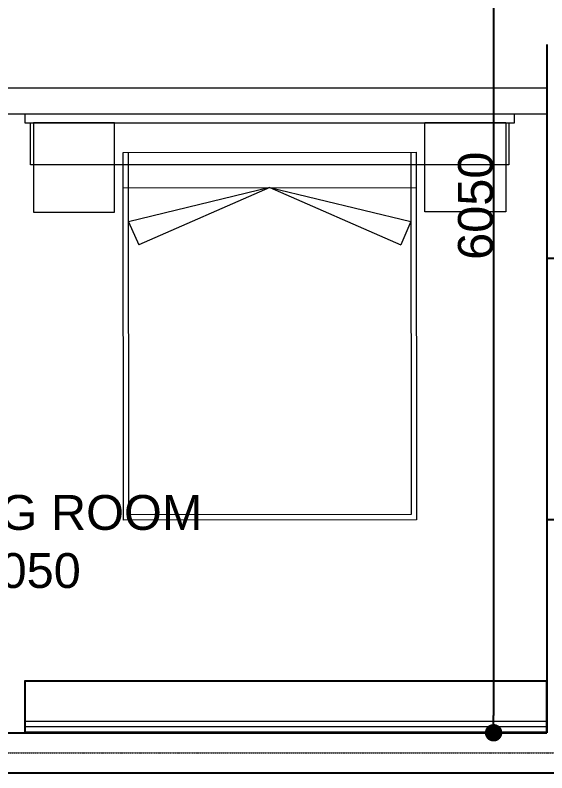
# Model space of a CAD drawing. Header units: millimetres. Extents: x -425671 to 598394, y -194194 to 343585.
# Drawn here: x 53419 to 56469, y 148332 to 152680 of the extents above; entities that cross this region are included whole.
import ezdxf

# ---------------------------------------------------------------- set-up
doc = ezdxf.new("R2010")
doc.units = ezdxf.units.MM
doc.linetypes.add('ACAD_ISO10W100', pattern=[18, 12, -3, 0, -3])
doc.linetypes.add('DOT3', pattern=[0.06, 0, -0.06])
for name, color, linetype, lineweight in [('150mm Wall', 250, 'Continuous', 13), ('230mm Wall', 250, 'Continuous', 25), ('Centre line', 30, 'Continuous', 9), ('Furniture', 250, 'Continuous', 5), ('Railing', 250, 'Continuous', 9), ('S-DIM', 30, 'Continuous', 13), ('TEXT', 30, 'DOT3', 9)]:
    doc.layers.add(name, color=color, linetype=linetype, lineweight=lineweight)
doc.styles.get("Standard").update_dxf_attribs({"font": 'arial.ttf'})
doc.dimstyles.new('ISO-25', dxfattribs={"dimtxt": 200, "dimasz": 180, "dimexe": 1.25, "dimexo": 0.625, "dimtad": 1, "dimtxsty": 'Standard', "dimblk": 'DOT', "dimcen": 2.5, "dimadec": 0, "dimazin": 0, "dimtfac": 1, "dimtmove": 0, "dimatfit": 3, "dimfxl": 0, "dimarcsym": 0})

# ---------------------------------------------------------------- blocks, each defined once
blk = doc.blocks.new('Bed1')
at = {"layer": 'Furniture', "ltscale": 100}
for p, q in [((3484437, 863069.1), (3484439.4, 865814.1)), ((3484439.4, 865814.1), (3484679.4, 865814.1)), ((3484679.4, 865846.6), (3484677, 863036.6)), ((3484679.4, 865814.1), (3484677, 863069.1)), ((3484729.4, 865846.6), (3484679.4, 865846.6)), ((3484727, 863036.6), (3484729.4, 865846.6)), ((3484167.4, 865796.6), (3484167.4, 865331.6)), ((3484679.4, 865796.6), (3484167.4, 865796.6)), ((3484679.4, 865331.6), (3484679.4, 865796.6)), ((3484167.4, 865331.6), (3484679.4, 865331.6)), ((3484112, 865251.6), (3483978.8, 865193.4)), ((3484307.2, 864441.6), (3484112, 865251.6)), ((3484307.2, 864441.6), (3483978.8, 865193.4)), ((3484307.2, 864441.6), (3483978.8, 863689.8)), ((3484307.2, 864441.6), (3484112, 863631.6)), ((3484112, 863631.6), (3483978.8, 863689.8)), ((3484167.4, 863086.6), (3484167.4, 863551.6)), ((3484167.4, 863551.6), (3484679.4, 863551.6)), ((3484679.4, 863551.6), (3484679.4, 863086.6)), ((3484679.4, 863086.6), (3484167.4, 863086.6)), ((3484677, 863069.1), (3484437, 863069.1)), ((3484677, 863036.6), (3484727, 863036.6))]:
    blk.add_line(p, q, dxfattribs=at)
at = {"layer": 'Furniture'}
for p, q in [((3482399.7, 865281.6), (3484509.7, 865281.6)), ((3482399.7, 863601.6), (3482399.7, 865281.6)), ((3482429.7, 865251.6), (3484509.7, 865251.6)), ((3482429.7, 863631.6), (3482429.7, 865251.6)), ((3484307.2, 865281.6), (3484307.2, 863601.6)), ((3484509.7, 865281.6), (3484509.7, 863601.6)), ((3484509.7, 863601.6), (3482399.7, 863601.6)), ((3484509.7, 863631.6), (3482429.7, 863631.6))]:
    blk.add_line(p, q, dxfattribs=at)
blk = doc.blocks.new('TV Unit')
at = {"layer": 'Furniture', "linetype": 'Continuous'}
for p, q in [((3474260.3, 840156.8), (3474560.3, 840156.8)), ((3474260.3, 837161.8), (3474260.3, 840156.8)), ((3474264.3, 840152.8), (3474556.3, 840152.8)), ((3474264.3, 837165.8), (3474264.3, 840152.8)), ((3474294.3, 837165.8), (3474294.3, 840152.8)), ((3474324.3, 837165.8), (3474324.3, 840152.8)), ((3474556.3, 840152.8), (3474556.3, 837165.8)), ((3474560.3, 840156.8), (3474560.3, 837161.8)), ((3474560.3, 837161.8), (3474260.3, 837161.8)), ((3474556.3, 837165.8), (3474264.3, 837165.8))]:
    blk.add_line(p, q, dxfattribs=at)
blk = doc.blocks.new('_Dot')
at = {"color": 0, "linetype": 'ByBlock', "lineweight": -2}
blk.add_line((-0.5, 0), (-1, 0), dxfattribs=at)
at = {"color": 0, "linetype": 'ByBlock', "const_width": 0.5}
blk.add_lwpolyline([(-0.25, 0, 1), (0.25, 0, 1)], format="xyb", close=True, dxfattribs=at)
blk = doc.blocks.new('*D237')
at = {"layer": 'Defpoints', "color": 0, "transparency": 16777216}
for p in [(56469, 154611.6), (56163.6, 148561.6), (56469, 148561.6)]:
    blk.add_point(p, dxfattribs=at)
at = {"layer": 'S-DIM', "color": 0, "lineweight": -2, "transparency": 16777216}
for p, q in [((56468.4, 154611.6), (56162.4, 154611.6)), ((56163.6, 154511.6), (56163.6, 148661.6)), ((56468.4, 148561.6), (56162.4, 148561.6))]:
    blk.add_line(p, q, dxfattribs=at)
at = {"layer": 'S-DIM', "color": 0, "lineweight": -2, "transparency": 16777216, "xscale": 100, "yscale": 100, "zscale": 100}
for p, rotation in [((56163.6, 154611.6), 90), ((56163.6, 148561.6), 270)]:
    blk.add_blockref('_Dot', p, dxfattribs=dict(at, rotation=rotation))
at = {"layer": 'S-DIM', "color": 0, "transparency": 16777216, "insert": (56060.9, 151586.6), "char_height": 200, "attachment_point": 5, "rotation": 90}
blk.add_mtext('6050', dxfattribs=at)

msp = doc.modelspace()

# ---------------------------------------------------------------- linework, layer by layer
at = {"layer": '150mm Wall'}
for p, q in [((56469.03, 152261.619), (51269.03, 152261.619)), ((56469.03, 152111.619), (51269.03, 152111.619))]:
    msp.add_line(p, q, dxfattribs=at)
at = {"layer": '230mm Wall'}
for p, q in [((56469.03, 152511.619), (56469.03, 148561.619)), ((56469.03, 151286.619), (56699.03, 151286.619)), ((56469.03, 149786.619), (56699.03, 149786.619)), ((50039.03, 148331.619), (56699.03, 148331.619))]:
    msp.add_line(p, q, dxfattribs=at)
at = {"layer": '230mm Wall', "linetype": 'Continuous', "ltscale": 5, "transparency": 33554687}
msp.add_line((50269.03, 148561.619), (56469.03, 148561.619), dxfattribs=at)
at = {"layer": 'Centre line', "linetype": 'ACAD_ISO10W100', "ltscale": 0.6}
msp.add_line((37039.03, 148446.609), (63039.03, 148446.609), dxfattribs=at)

# ---------------------------------------------------------------- block references
at = {"layer": 'Railing'}
for name, p, rotation in [('Bed1', (922286.337, -3331879.527), 90.0487677408248), ('TV Unit', (893630.831, -3325698.726), 90.00000000017708)]:
    msp.add_blockref(name, p, dxfattribs=dict(at, rotation=rotation))

# ---------------------------------------------------------------- texts
at = {"layer": 'TEXT', "linetype": 'Continuous', "insert": (51351.365, 149926.203), "char_height": 200, "attachment_point": 1}
msp.add_mtext_dynamic_manual_height_columns('\\pi192.96863;FAMILY LIVING ROOM\\P\\pi860.09005;   6200*6050', width=3291.53072, gutter_width=0, heights=[839.292], dxfattribs=at)

# ---------------------------------------------------------------- dimensions: what is measured, and where the dimension line sits
at = {"layer": 'S-DIM'}
dim = msp.add_linear_dim(base=(56163.605, 148561.619), p1=(56469.03, 154611.619), p2=(56469.03, 148561.619), angle=90, dimstyle='ISO-25', override={"dimasz": 100}, dxfattribs=at)
dim.commit()
dim.dimension.update_dxf_attribs({"geometry": '*D237', "text_midpoint": (56060.865, 151586.619)})

doc.saveas('drawing.dxf')
